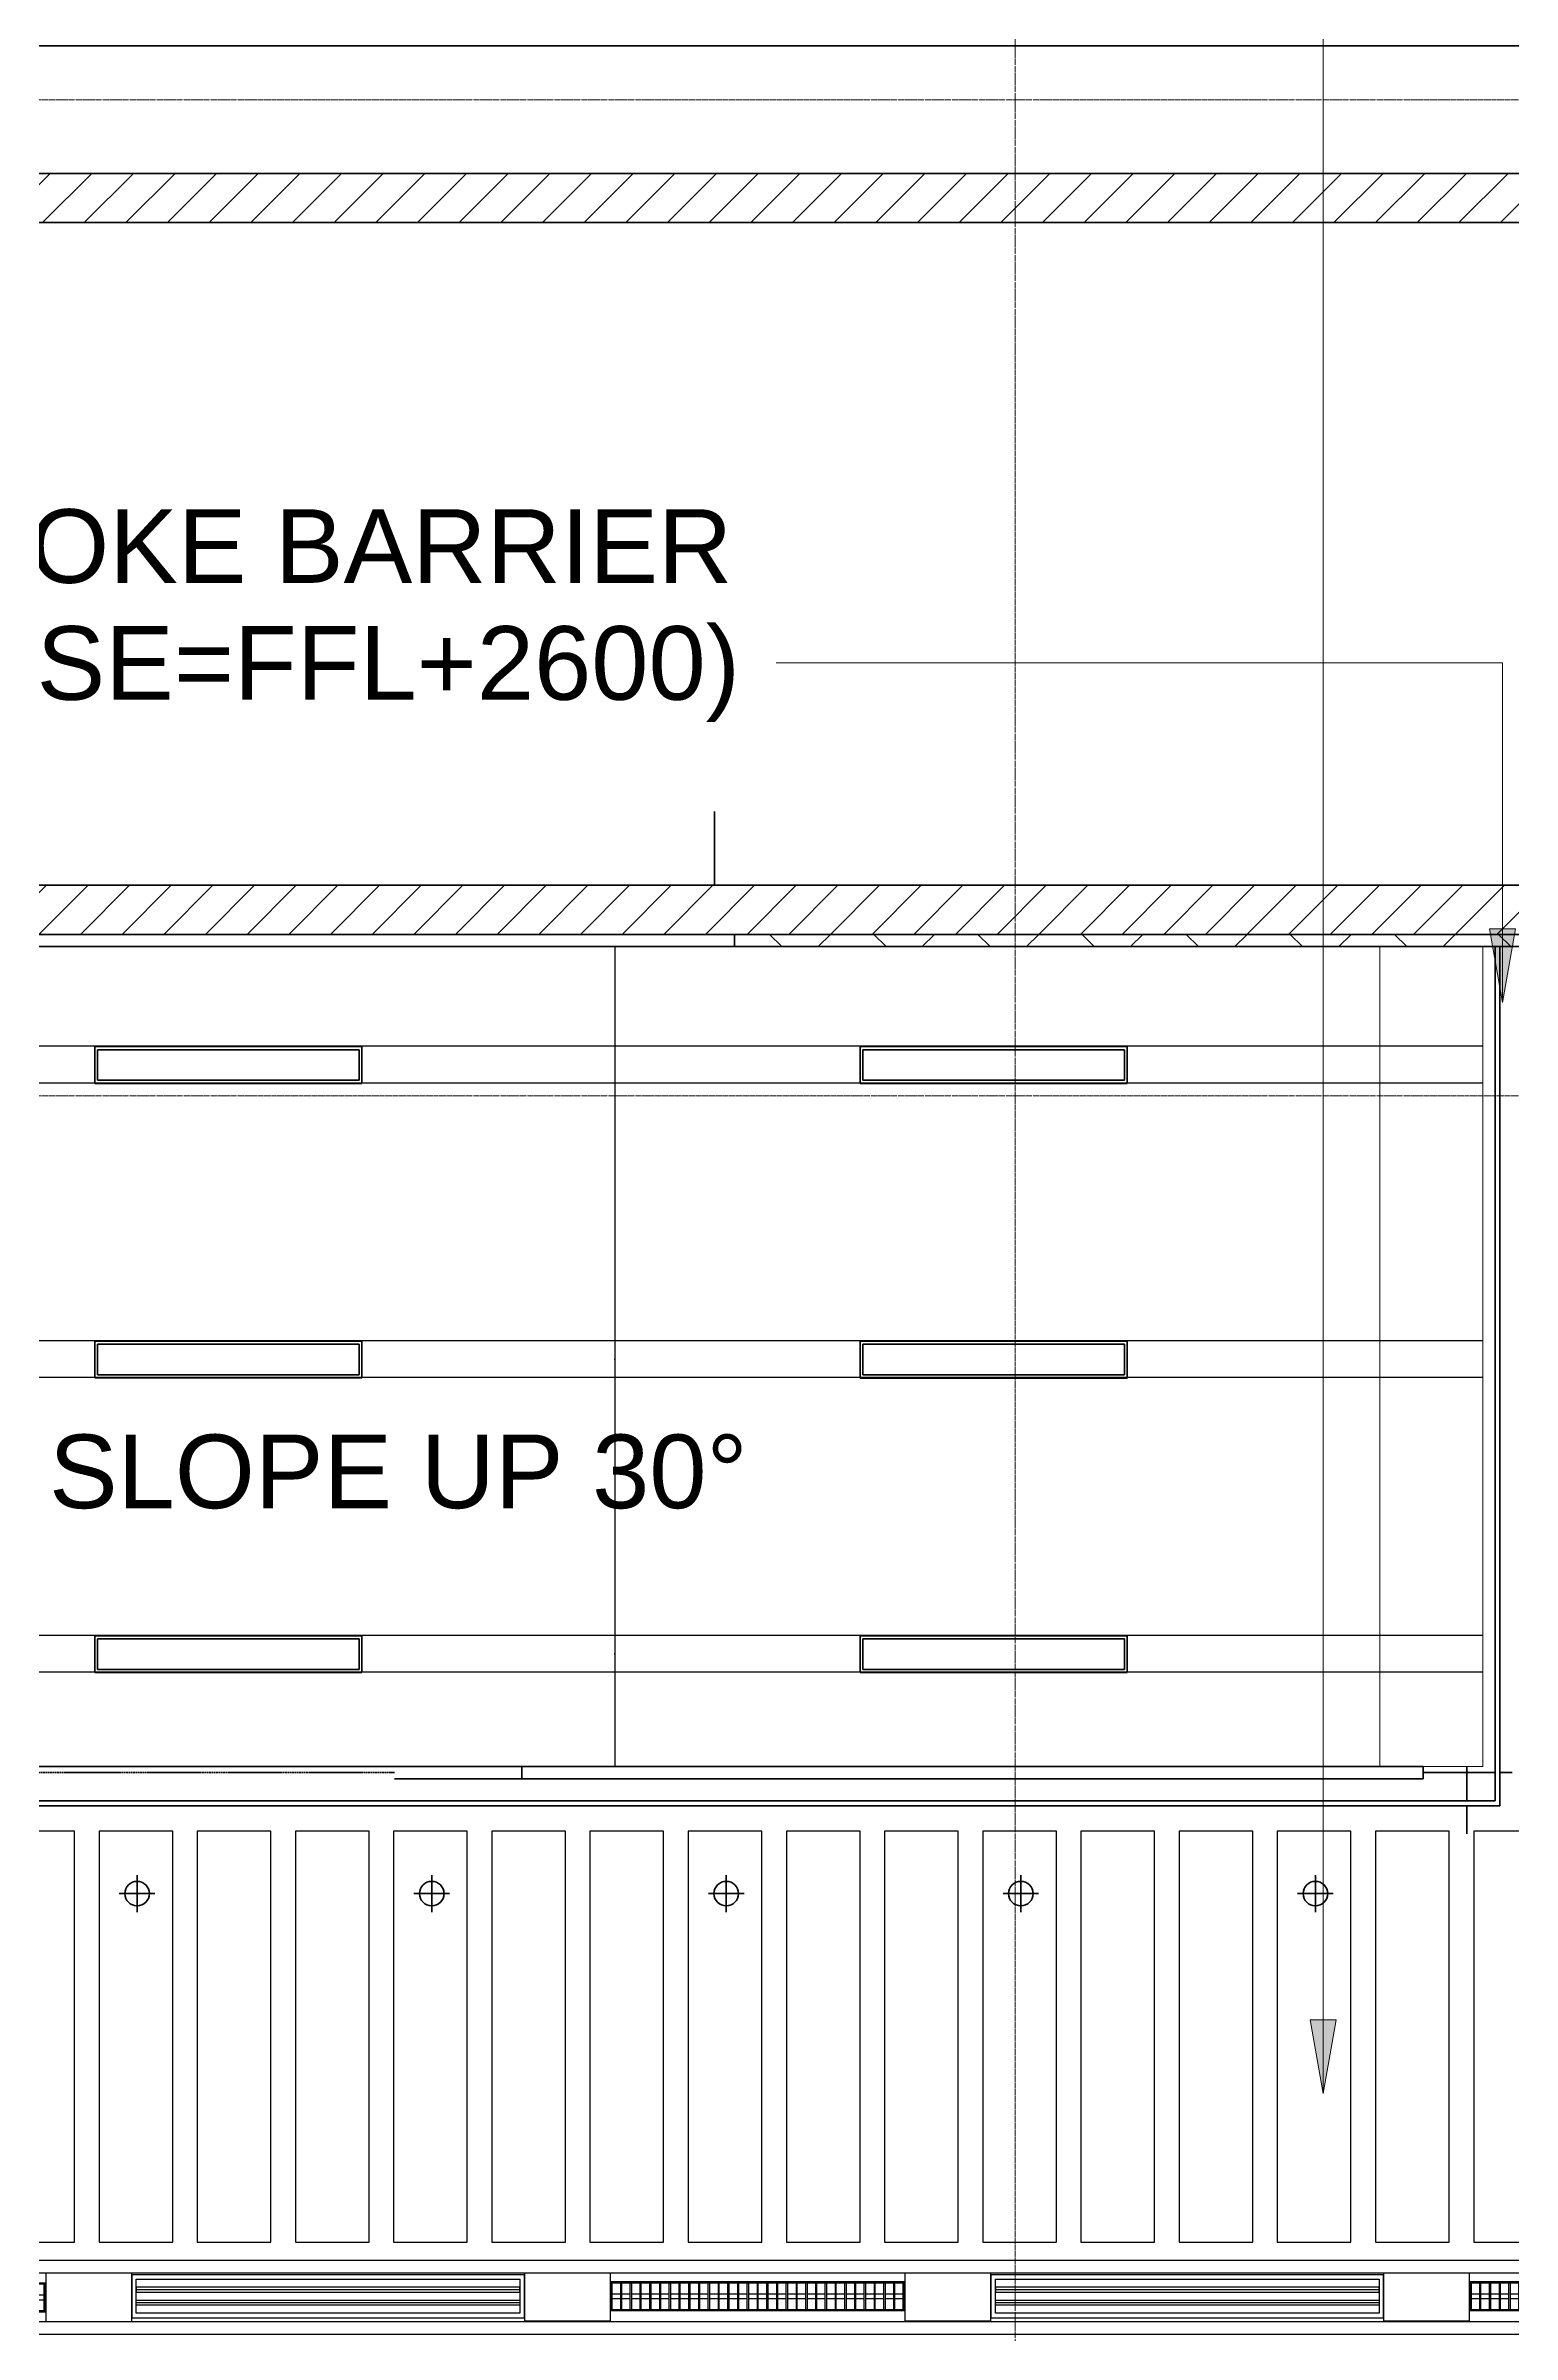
# Model space of a CAD drawing. Header units: millimetres. Extents: x -920231 to -841213, y -17301 to 22361.
# Drawn here: x -862631 to -856657, y 7149 to 16472 of the extents above; entities that cross this region are included whole.
import ezdxf
from ezdxf.enums import TextEntityAlignment as Align
from ezdxf.xclip import XClip

# ---------------------------------------------------------------- set-up
doc = ezdxf.new("R2010")
doc.units = ezdxf.units.MM
doc.header["$XCLIPFRAME"] = 0
doc.linetypes.add('- SOM Dash 1_8_', pattern=[4.7625, 3.175, -1.5875])
doc.linetypes.add('DPA_Grid _ Level 100', pattern=[10, 5.5, -1.6, 1.3, -1.6])
for name, color, linetype in [('000 - WIPEOUT', 250, 'Continuous'), ('001 - ASCESSORIES', 251, 'Continuous'), ('A04_TUBE SERIES', 2, 'Continuous'), ('A11_ALU.SOLID SHEET', 2, 'Continuous')]:
    doc.layers.add(name, color=color, linetype=linetype)
for name, color, linetype, lineweight in [('008 - LIGHTING', 1, 'Continuous', 9), ('A-CLNG', 2, 'Continuous', 9), ('A-CLNG-PATT', 2, 'Continuous', 9), ('A-DETL-GENF', 2, 'Continuous', 35), ('A-FLOR-E', 2, 'Continuous', 35), ('A-WALL', 5, 'Continuous', 35), ('A-WALL-FNSH', 2, 'Continuous', 35), ('A-WALL-PATT', 1, 'Continuous', 35), ('E-LITE-EQPM', 2, 'Continuous', 35), ('G-ANNO-TEXT', 3, 'Continuous', 9), ('I-WALL-E', 2, 'Continuous', 35), ('S-GRID', 251, 'Continuous', 9), ('WALL-E', 2, 'Continuous', 35)]:
    doc.layers.add(name, color=color, linetype=linetype, lineweight=lineweight)
doc.styles.add('Arial_2', font='arial.ttf', dxfattribs={"height": 300})
pattern_1 = [(45, (0, 0), (-84.852814, 84.852814), [])]

# ---------------------------------------------------------------- blocks, each defined once
blk = doc.blocks.new('L1_1_FLUORESCENT W DISFUSSER - 1195L x 595W x 85H - 36W-V101-4230-01 ENLARGED MULTI-PURPOSE LEVEL - REFLECTED CEILING PLAN - SHEET 1')
at = {"layer": 'E-LITE-EQPM'}
for p, q in [((-886782.9, -10306), (-886782.9, -10156)), ((-886782.9, -10156), (-885694.3, -10156)), ((-885694.3, -10156), (-886782.9, -10156)), ((-886782.9, -10156), (-886782.9, -10306)), ((-885694.3, -10156), (-885694.3, -10306)), ((-885694.3, -10306), (-885694.3, -10156)), ((-886771.9, -10293.3), (-886771.9, -10168.7)), ((-886771.9, -10168.7), (-885705.3, -10168.7)), ((-885705.3, -10168.7), (-886771.9, -10168.7)), ((-886771.9, -10168.7), (-886771.9, -10293.3)), ((-886771.9, -10168.7), (-886771.9, -10293.3)), ((-885705.3, -10168.7), (-886771.9, -10168.7)), ((-885705.3, -10168.7), (-885705.3, -10293.3)), ((-885705.3, -10293.3), (-885705.3, -10168.7)), ((-885705.3, -10293.3), (-885705.3, -10168.7)), ((-885694.3, -10306), (-886782.9, -10306)), ((-886782.9, -10306), (-885694.3, -10306)), ((-885705.3, -10293.3), (-886771.9, -10293.3)), ((-886771.9, -10293.3), (-885705.3, -10293.3)), ((-886771.9, -10293.3), (-885705.3, -10293.3))]:
    blk.add_line(p, q, dxfattribs=at)
blk = doc.blocks.new('*U1411')
at = {"layer": 'S-GRID', "linetype": 'DPA_Grid _ Level 100'}
for p, q in [((11400, -20855.1), (11400, 16910.1)), ((24628.5, 12673), (-48793, 12673)), ((24628.5, 8615), (-48793, 8615))]:
    blk.add_line(p, q, dxfattribs=at)
blk = doc.blocks.new('*U1802')
blk.add_wipeout([(-25, 0), (25, 0), (25, 26550), (-25, 26550)]).dxf.layer = '000 - WIPEOUT'
at = {"layer": 'A04_TUBE SERIES', "color": 0}
blk.add_lwpolyline([(-25, 0), (25, 0), (25, 26550), (-25, 26550)], close=True, dxfattribs=at)
at = {"layer": 'Defpoints', "color": 250, "flags": 1}
blk.add_attdef('EXTR.OVL-LENGTH_', (-33.1, -9), '', height=5, dxfattribs=at)
blk = doc.blocks.new('*U1803')
blk.add_wipeout([(-25, 0), (25, 0), (25, 26550), (-25, 26550)]).dxf.layer = '000 - WIPEOUT'
at = {"layer": 'A04_TUBE SERIES', "color": 0}
blk.add_lwpolyline([(-25, 0), (25, 0), (25, 26550), (-25, 26550)], close=True, dxfattribs=at)
at = {"layer": 'Defpoints', "color": 250, "flags": 1}
blk.add_attdef('EXTR.OVL-LENGTH_', (-33.1, -9), '', height=5, dxfattribs=at)
blk = doc.blocks.new('*U1755')
at = {"layer": '001 - ASCESSORIES', "color": 0, "linetype": 'ByBlock'}
blk.add_lwpolyline([(800, 87.5), (-800, 87.5), (-800, -87.5), (800, -87.5)], close=True, dxfattribs=at)
at = {"layer": '001 - ASCESSORIES', "linetype": 'ByBlock'}
for points in [[(-781.5, 69), (781.5, 69), (781.5, -69), (-781.5, -69)], [(781.5, 36.3), (-781.5, 36.3), (-781.5, 16.3), (781.5, 16.3)], [(-781.5, -16.3), (781.5, -16.3), (781.5, -36.3), (-781.5, -36.3)]]:
    blk.add_lwpolyline(points, close=True, dxfattribs=at)
for points in [[(781.5, 26.3), (-781.5, 26.3)], [(-781.5, -26.3), (781.5, -26.3)]]:
    blk.add_lwpolyline(points, dxfattribs=at)
blk = doc.blocks.new('*U1799')
at = {"color": 1}
blk.add_wipeout([(600, -60), (-600, -60), (-600, 60), (600, 60)], dxfattribs=at).dxf.layer = '000 - WIPEOUT'
at = {"layer": '001 - ASCESSORIES', "color": 0}
blk.add_lwpolyline([(600, -60), (-600, -60), (-600, 60), (600, 60)], close=True, dxfattribs=at)
at = {"layer": '001 - ASCESSORIES'}
for points in [[(-593.5, -55), (-598.5, -55), (-598.5, 55), (-593.5, 55)], [(595, -55), (-595, -55), (-595, 55), (595, 55)], [(-558.8, -55), (-553.8, -55), (-553.8, 55), (-558.8, 55)], [(-514, -55), (-519, -55), (-519, 55), (-514, 55)], [(-479.3, -55), (-474.3, -55), (-474.3, 55), (-479.3, 55)], [(-434.6, -55), (-439.6, -55), (-439.6, 55), (-434.6, 55)], [(-399.8, -55), (-394.8, -55), (-394.8, 55), (-399.8, 55)], [(-355.1, -55), (-360.1, -55), (-360.1, 55), (-355.1, 55)], [(-320.4, -55), (-315.4, -55), (-315.4, 55), (-320.4, 55)], [(-275.6, -55), (-280.6, -55), (-280.6, 55), (-275.6, 55)], [(-240.9, -55), (-235.9, -55), (-235.9, 55), (-240.9, 55)], [(-196.2, -55), (-201.2, -55), (-201.2, 55), (-196.2, 55)], [(-161.4, -55), (-156.4, -55), (-156.4, 55), (-161.4, 55)], [(-116.7, -55), (-121.7, -55), (-121.7, 55), (-116.7, 55)], [(-82, -55), (-77, -55), (-77, 55), (-82, 55)], [(-37.2, -55), (-42.2, -55), (-42.2, 55), (-37.2, 55)], [(-2.5, -55), (2.5, -55), (2.5, 55), (-2.5, 55)], [(42.2, -55), (37.2, -55), (37.2, 55), (42.2, 55)], [(77, -55), (82, -55), (82, 55), (77, 55)], [(121.7, -55), (116.7, -55), (116.7, 55), (121.7, 55)], [(156.4, -55), (161.4, -55), (161.4, 55), (156.4, 55)], [(201.2, -55), (196.2, -55), (196.2, 55), (201.2, 55)], [(235.9, -55), (240.9, -55), (240.9, 55), (235.9, 55)], [(280.6, -55), (275.6, -55), (275.6, 55), (280.6, 55)], [(315.4, -55), (320.4, -55), (320.4, 55), (315.4, 55)], [(360.1, -55), (355.1, -55), (355.1, 55), (360.1, 55)], [(394.8, -55), (399.8, -55), (399.8, 55), (394.8, 55)], [(439.6, -55), (434.6, -55), (434.6, 55), (439.6, 55)], [(474.3, -55), (479.3, -55), (479.3, 55), (474.3, 55)], [(519, -55), (514, -55), (514, 55), (519, 55)], [(553.8, -55), (558.8, -55), (558.8, 55), (553.8, 55)], [(598.5, -55), (593.5, -55), (593.5, 55), (598.5, 55)]]:
    blk.add_lwpolyline(points, close=True, dxfattribs=at)
for points in [[(-593.5, 10), (-558.8, 10)], [(-553.8, 10), (-519, 10)], [(-514, 10), (-479.3, 10)], [(-474.3, 10), (-439.6, 10)], [(-434.6, 10), (-399.8, 10)], [(-394.8, 10), (-360.1, 10)], [(-355.1, 10), (-320.4, 10)], [(-315.4, 10), (-280.6, 10)], [(-275.6, 10), (-240.9, 10)], [(-235.9, 10), (-201.2, 10)], [(-196.2, 10), (-161.4, 10)], [(-156.4, 10), (-121.7, 10)], [(-116.7, 10), (-82, 10)], [(-77, 10), (-42.2, 10)], [(-37.2, 10), (-2.5, 10)], [(2.5, 10), (37.2, 10)], [(42.2, 10), (77, 10)], [(82, 10), (116.7, 10)], [(121.7, 10), (156.4, 10)], [(161.4, 10), (196.2, 10)], [(201.2, 10), (235.9, 10)], [(240.9, 10), (275.6, 10)], [(280.6, 10), (315.4, 10)], [(320.4, 10), (355.1, 10)], [(360.1, 10), (394.8, 10)], [(399.8, 10), (434.6, 10)], [(439.6, 10), (474.3, 10)], [(479.3, 10), (514, 10)], [(519, 10), (553.8, 10)], [(558.8, 10), (593.5, 10)], [(-593.5, -10), (-558.8, -10)], [(-553.8, -10), (-519, -10)], [(-514, -10), (-479.3, -10)], [(-474.3, -10), (-439.6, -10)], [(-434.6, -10), (-399.8, -10)], [(-394.8, -10), (-360.1, -10)], [(-355.1, -10), (-320.4, -10)], [(-315.4, -10), (-280.6, -10)], [(-275.6, -10), (-240.9, -10)], [(-235.9, -10), (-201.2, -10)], [(-196.2, -10), (-161.4, -10)], [(-156.4, -10), (-121.7, -10)], [(-116.7, -10), (-82, -10)], [(-77, -10), (-42.2, -10)], [(-37.2, -10), (-2.5, -10)], [(2.5, -10), (37.2, -10)], [(42.2, -10), (77, -10)], [(82, -10), (116.7, -10)], [(121.7, -10), (156.4, -10)], [(161.4, -10), (196.2, -10)], [(201.2, -10), (235.9, -10)], [(240.9, -10), (275.6, -10)], [(280.6, -10), (315.4, -10)], [(320.4, -10), (355.1, -10)], [(360.1, -10), (394.8, -10)], [(399.8, -10), (434.6, -10)], [(439.6, -10), (474.3, -10)], [(479.3, -10), (514, -10)], [(519, -10), (553.8, -10)], [(558.8, -10), (593.5, -10)]]:
    blk.add_lwpolyline(points, dxfattribs=at)
blk = doc.blocks.new('*U1862')
blk.add_point((0, 0))
at = {"layer": 'Defpoints', "color": 250}
blk.add_text('AL.SHEET-HAT-TYPE-C', height=7, rotation=270, dxfattribs=at).set_placement((15, 0), align=Align.BOTTOM_CENTER)
blk.add_wipeout([(0, -100), (350, -100), (350, 100), (0, 100)]).dxf.layer = '000 - WIPEOUT'
at = {"layer": 'A11_ALU.SOLID SHEET', "color": 0}
blk.add_lwpolyline([(0, -100), (350, -100), (350, 100), (0, 100)], close=True, dxfattribs=at)
blk = doc.blocks.new('*U1950')
at = {"color": 3}
for points in [[(-837.5, 6950), (837.5, 6950), (837.5, 6650), (-837.5, 6650)], [(-837.5, 6550), (837.5, 6550), (837.5, 6250), (-837.5, 6250)], [(-837.5, 6150), (837.5, 6150), (837.5, 5850), (-837.5, 5850)], [(-837.5, 5750), (837.5, 5750), (837.5, 5450), (-837.5, 5450)], [(-837.5, 5350), (837.5, 5350), (837.5, 5050), (-837.5, 5050)], [(-837.5, 4950), (837.5, 4950), (837.5, 4650), (-837.5, 4650)], [(-837.5, 4550), (837.5, 4550), (837.5, 4250), (-837.5, 4250)], [(-837.5, 4150), (837.5, 4150), (837.5, 3850), (-837.5, 3850)], [(-837.5, 3750), (837.5, 3750), (837.5, 3450), (-837.5, 3450)], [(-837.5, 3350), (837.5, 3350), (837.5, 3050), (-837.5, 3050)], [(-837.5, 2950), (837.5, 2950), (837.5, 2650), (-837.5, 2650)], [(-837.5, 2550), (837.5, 2550), (837.5, 2250), (-837.5, 2250)], [(-837.5, 2150), (837.5, 2150), (837.5, 1850), (-837.5, 1850)], [(-837.5, 1750), (837.5, 1750), (837.5, 1450), (-837.5, 1450)], [(-837.5, 1350), (837.5, 1350), (837.5, 1050), (-837.5, 1050)], [(-837.5, 950), (837.5, 950), (837.5, 650), (-837.5, 650)], [(-837.5, 550), (837.5, 550), (837.5, 250), (-837.5, 250)], [(-837.5, 150), (837.5, 150), (837.5, -150), (-837.5, -150)], [(-837.5, -250), (837.5, -250), (837.5, -550), (-837.5, -550)], [(-837.5, -650), (837.5, -650), (837.5, -950), (-837.5, -950)], [(-837.5, -1050), (837.5, -1050), (837.5, -1350), (-837.5, -1350)], [(-837.5, -1450), (837.5, -1450), (837.5, -1750), (-837.5, -1750)], [(-837.5, -1850), (837.5, -1850), (837.5, -2150), (-837.5, -2150)], [(-837.5, -2250), (837.5, -2250), (837.5, -2550), (-837.5, -2550)], [(-837.5, -2650), (837.5, -2650), (837.5, -2950), (-837.5, -2950)], [(-837.5, -3050), (837.5, -3050), (837.5, -3350), (-837.5, -3350)], [(-837.5, -3450), (837.5, -3450), (837.5, -3750), (-837.5, -3750)], [(-837.5, -3850), (837.5, -3850), (837.5, -4150), (-837.5, -4150)], [(-837.5, -4250), (837.5, -4250), (837.5, -4550), (-837.5, -4550)], [(-837.5, -4650), (837.5, -4650), (837.5, -4950), (-837.5, -4950)], [(-837.5, -5050), (837.5, -5050), (837.5, -5350), (-837.5, -5350)], [(-837.5, -5450), (837.5, -5450), (837.5, -5750), (-837.5, -5750)], [(-837.5, -5850), (837.5, -5850), (837.5, -6150), (-837.5, -6150)], [(-837.5, -6250), (837.5, -6250), (837.5, -6550), (-837.5, -6550)], [(-837.5, -6650), (837.5, -6650), (837.5, -6950), (-837.5, -6950)]]:
    blk.add_wipeout(points, dxfattribs=at).dxf.layer = '000 - WIPEOUT'
at = {"layer": 'A11_ALU.SOLID SHEET', "color": 0, "linetype": 'ByBlock'}
for points in [[(-837.5, 6650), (837.5, 6650), (837.5, 6950), (-837.5, 6950)], [(-837.5, 6250), (837.5, 6250), (837.5, 6550), (-837.5, 6550)], [(-837.5, 5850), (837.5, 5850), (837.5, 6150), (-837.5, 6150)], [(-837.5, 5450), (837.5, 5450), (837.5, 5750), (-837.5, 5750)], [(-837.5, 5050), (837.5, 5050), (837.5, 5350), (-837.5, 5350)], [(-837.5, 4650), (837.5, 4650), (837.5, 4950), (-837.5, 4950)], [(-837.5, 4250), (837.5, 4250), (837.5, 4550), (-837.5, 4550)], [(-837.5, 3850), (837.5, 3850), (837.5, 4150), (-837.5, 4150)], [(-837.5, 3450), (837.5, 3450), (837.5, 3750), (-837.5, 3750)], [(-837.5, 3050), (837.5, 3050), (837.5, 3350), (-837.5, 3350)], [(-837.5, 2650), (837.5, 2650), (837.5, 2950), (-837.5, 2950)], [(-837.5, 2250), (837.5, 2250), (837.5, 2550), (-837.5, 2550)], [(-837.5, 1850), (837.5, 1850), (837.5, 2150), (-837.5, 2150)], [(-837.5, 1450), (837.5, 1450), (837.5, 1750), (-837.5, 1750)], [(-837.5, 1050), (837.5, 1050), (837.5, 1350), (-837.5, 1350)], [(-837.5, 650), (837.5, 650), (837.5, 950), (-837.5, 950)], [(-837.5, 250), (837.5, 250), (837.5, 550), (-837.5, 550)], [(-837.5, -150), (837.5, -150), (837.5, 150), (-837.5, 150)], [(-837.5, -550), (837.5, -550), (837.5, -250), (-837.5, -250)], [(-837.5, -950), (837.5, -950), (837.5, -650), (-837.5, -650)], [(-837.5, -1350), (837.5, -1350), (837.5, -1050), (-837.5, -1050)], [(-837.5, -1750), (837.5, -1750), (837.5, -1450), (-837.5, -1450)], [(-837.5, -2150), (837.5, -2150), (837.5, -1850), (-837.5, -1850)], [(-837.5, -2550), (837.5, -2550), (837.5, -2250), (-837.5, -2250)], [(-837.5, -2950), (837.5, -2950), (837.5, -2650), (-837.5, -2650)], [(-837.5, -3350), (837.5, -3350), (837.5, -3050), (-837.5, -3050)], [(-837.5, -3750), (837.5, -3750), (837.5, -3450), (-837.5, -3450)], [(-837.5, -4150), (837.5, -4150), (837.5, -3850), (-837.5, -3850)], [(-837.5, -4550), (837.5, -4550), (837.5, -4250), (-837.5, -4250)], [(-837.5, -4950), (837.5, -4950), (837.5, -4650), (-837.5, -4650)], [(-837.5, -5350), (837.5, -5350), (837.5, -5050), (-837.5, -5050)], [(-837.5, -5750), (837.5, -5750), (837.5, -5450), (-837.5, -5450)], [(-837.5, -6150), (837.5, -6150), (837.5, -5850), (-837.5, -5850)], [(-837.5, -6550), (837.5, -6550), (837.5, -6250), (-837.5, -6250)], [(-837.5, -6950), (837.5, -6950), (837.5, -6650), (-837.5, -6650)]]:
    blk.add_lwpolyline(points, close=True, dxfattribs=at)
blk = doc.blocks.new('*U1833')
at = {"layer": 'Defpoints'}
for p in [(0, 400), (0, 0)]:
    blk.add_point(p, dxfattribs=at)
blk.add_wipeout([(387.5, 250), (387.5, 343), (-387.5, 343), (-387.5, 250)]).dxf.layer = '000 - WIPEOUT'
at = {"layer": 'A11_ALU.SOLID SHEET', "color": 0}
blk.add_lwpolyline([(387.5, 250), (387.5, 343), (-387.5, 343), (-387.5, 250)], close=True, dxfattribs=at)
blk = doc.blocks.new('*U1834')
at = {"layer": 'Defpoints'}
for p in [(0, 400), (0, 0)]:
    blk.add_point(p, dxfattribs=at)
blk.add_wipeout([(875, 250), (875, 343), (-875, 343), (-875, 250)]).dxf.layer = '000 - WIPEOUT'
at = {"layer": 'A11_ALU.SOLID SHEET', "color": 0}
blk.add_lwpolyline([(875, 250), (875, 343), (-875, 343), (-875, 250)], close=True, dxfattribs=at)
blk = doc.blocks.new('*U1969')
at = {"layer": 'A11_ALU.SOLID SHEET', "color": 0, "linetype": 'ByBlock', "rotation": 90}
for name, p in [('*U1833', (-111582, 8732.5)), ('*U1834', (-111582, 7020))]:
    blk.add_blockref(name, p, dxfattribs=at)
at = {"layer": 'A11_ALU.SOLID SHEET', "linetype": 'ByBlock', "rotation": 90}
blk.add_blockref('*U1950', (-118782, 4782.5), dxfattribs=at)
at = {"layer": 'A11_ALU.SOLID SHEET', "color": 1}
for p in [(-115999, 3725), (-114449, 3725), (-112499, 3725), (-117949, 3720)]:
    blk.add_blockref('*U1862', p, dxfattribs=at)
at = {"layer": '008 - LIGHTING'}
for name, p in [('*U1799', (-118549, 3720)), ('*U1755', (-116799, 3725)), ('*U1799', (-115049, 3725)), ('*U1755', (-113299, 3725)), ('*U1799', (-111549, 3725))]:
    blk.add_blockref(name, p, dxfattribs=at)
at = {"layer": 'A04_TUBE SERIES', "linetype": 'ByBlock', "rotation": 270}
for name, p in [('*U1803', (-126175, 3845)), ('*U1802', (-126175, 3595))]:
    blk.add_blockref(name, p, dxfattribs=at)
blk = doc.blocks.new('LGF_DL_SAA_LowPower_DL1a - LGF_DL_SAA_LowPower_DL1a-8832329-4130-01 MULTI-PURPOSE LEVEL - REFLECTED CEILING PLAN')
at = {"layer": 'A-DETL-GENF'}
for p, q in [((72.5, 0), (-72.5, 0)), ((0, 75), (0, -75))]:
    blk.add_line(p, q, dxfattribs=at)
blk.add_circle((0, 0), 50, dxfattribs=at)
blk = doc.blocks.new('C-1-PP19-AR-4130-01-B_20250829-225100_EXLIGHT')
at = {"layer": 'E-LITE-EQPM', "extrusion": (0, 0, -1), "rotation": 180}
for p in [(117576.8, 5365), (116376.8, 5365), (115176.8, 5365), (113976.8, 5365), (112776.8, 5365)]:
    blk.add_blockref('LGF_DL_SAA_LowPower_DL1a - LGF_DL_SAA_LowPower_DL1a-8832329-4130-01 MULTI-PURPOSE LEVEL - REFLECTED CEILING PLAN', p, dxfattribs=at)

msp = doc.modelspace()

# ---------------------------------------------------------------- hatches: boundary and pattern name
at = {"layer": 'A-WALL-PATT', "lineweight": 9}
h = msp.add_hatch(dxfattribs=at)
h.set_pattern_fill('FP_2', color=256, style=0, pattern_type=2)
h.set_pattern_definition(pattern_1)
h.paths.add_polyline_path([(-856167.4, 15752), (-856167.4, 15952), (-866632.4, 15952), (-866632.4, 15752), (-861210.7, 15752)])

# ---------------------------------------------------------------- linework, layer by layer
at = {"layer": 'A-WALL', "color": 7, "lineweight": 70}
for p, q in [((-848907.4, 16472), (-885282.4, 16472)), ((-866632.4, 15952), (-856167.4, 15952)), ((-856167.4, 15752), (-866632.4, 15752))]:
    msp.add_line(p, q, dxfattribs=at)

# ---------------------------------------------------------------- block references
ref = msp.add_blockref('*U1969', (-744682.4, 3579))
XClip(ref).set_block_clipping_path([(-170955.001718735, -20880.0077451951), (-101425.4223389953, 14393.0014498747)])

# ---------------------------------------------------------------- next in the draw order: hatches: boundary and pattern name
at = {"layer": 'A-CLNG-PATT', "lineweight": 25}
h = msp.add_hatch(dxfattribs=at)
h.set_pattern_fill('FP_8', color=256, style=0, pattern_type=2)
h.set_pattern_definition([(270, (-829137.5, 11119.6), (-3117.7, -2e-13), [1200, 0]), (270, (-826019.8, 11119.6), (-3117.7, -2e-13), [1200, 0]), (180, (-826019.8, 9994.6), (1e-13, 1200), [3117.69, 0]), (180, (-826019.8, 11044.6), (1e-13, 1200), [3117.69, 0])])
h.paths.add_polyline_path([(-867182.4, 9462), (-857196.7, 9462), (-857196.7, 12802), (-866630.4, 12802), (-866630.4, 11219), (-867182.4, 11219), (-867182.4, 9737), (-863196.8, 9737), (-863196.8, 9537), (-863171.5, 9537), (-863171.5, 9535.5), (-863021.5, 9535.5), (-863021.5, 9487), (-867182.4, 9487), (-867182.4, 9482.5)])
h = msp.add_hatch(dxfattribs=at)
h.set_pattern_fill('FP_11', color=256, style=0, pattern_type=2)
h.set_pattern_definition([(270, (-710229, 11119.6), (-3600, -2e-13), [1200, 0]), (270, (-706629, 11119.6), (-3600, -2e-13), [1200, 0]), (180, (-706628.8, 9994.6), (-1e-13, 1200), [3600, 0]), (180, (-706628.8, 11044.6), (-1e-13, 1200), [3600, 0])])
h.paths.add_polyline_path([(-856777.4, 9462), (-856777.4, 12802), (-857196.7, 12802), (-857196.7, 9462)])
at = {"layer": 'A-WALL-PATT', "lineweight": 9}
h = msp.add_hatch(dxfattribs=at)
h.set_pattern_fill('FP_2', color=256, style=0, pattern_type=2)
h.set_pattern_definition(pattern_1)
h.paths.add_polyline_path([(-856167.4, 12852), (-856167.4, 13052), (-863502.4, 13052), (-863502.4, 12852), (-856613.5, 12852)])
h = msp.add_hatch(dxfattribs=at)
h.set_pattern_fill('FP_3', color=256, style=0, pattern_type=2)
h.set_pattern_definition([(45, (0, 0), (-212.13203, 212.13203), []), (135, (0, 0), (-212.13203, -212.13203), [])])
h.paths.add_polyline_path([(-852409.9, 12802), (-852409.9, 12852), (-859825.5, 12852), (-859825.5, 12802), (-856613.5, 12802)])
at = {"layer": 'G-ANNO-TEXT'}
for points in [[(-856697, 12574.4), (-856644.1, 12874.4), (-856749.9, 12874.4)], [(-857427.7, 8129.9), (-857374.8, 8429.9), (-857480.6, 8429.9)]]:
    msp.add_hatch(color=7, dxfattribs=at).paths.add_polyline_path(points)

# ---------------------------------------------------------------- next in the draw order: linework, layer by layer
at = {"layer": 'A-CLNG'}
for p, q in [((-857196.7, 12802), (-866630.4, 12802)), ((-866630.4, 12802), (-857196.7, 12802)), ((-857196.7, 9462), (-857196.7, 12802)), ((-857196.7, 12802), (-857196.7, 9462)), ((-857196.7, 12802), (-857196.7, 9462)), ((-856777.4, 12802), (-857196.7, 12802)), ((-857196.7, 12802), (-856777.4, 12802)), ((-857196.7, 9462), (-857196.7, 12802)), ((-856777.4, 9462), (-856777.4, 12802)), ((-856777.4, 12802), (-856777.4, 9462)), ((-857196.7, 9462), (-867182.4, 9462)), ((-867132.4, 9462), (-857196.7, 9462)), ((-857196.7, 9462), (-856777.4, 9462)), ((-856777.4, 9462), (-857196.7, 9462))]:
    msp.add_line(p, q, dxfattribs=at)
at = {"layer": 'A-FLOR-E'}
for p, q in [((-866471.4, 12852), (-860771.4, 12852)), ((-860771.4, 12852), (-866471.4, 12852))]:
    msp.add_line(p, q, dxfattribs=at)
at = {"layer": 'A-WALL', "color": 7, "lineweight": 70}
for p, q in [((-863502.4, 13052), (-856167.4, 13052)), ((-856167.4, 12852), (-863502.4, 12852))]:
    msp.add_line(p, q, dxfattribs=at)
at = {"layer": 'A-WALL-FNSH', "color": 250}
for p, q in [((-859825.5, 12852), (-852409.9, 12852)), ((-859825.5, 12802), (-859825.5, 12852)), ((-852409.9, 12802), (-859825.5, 12802))]:
    msp.add_line(p, q, dxfattribs=at)
at = {"layer": 'G-ANNO-TEXT', "color": 10}
for p, q in [((-857427.7, 8129.9), (-857427.7, 19819)), ((-859533.3, 13957.6), (-859655.7, 13957.6)), ((-856697, 13957.6), (-859533.3, 13957.6)), ((-856697, 12574.4), (-856697, 13957.6)), ((-856644.1, 12874.4), (-856749.9, 12874.4)), ((-856749.9, 12874.4), (-856697, 12574.4)), ((-856697, 12574.4), (-856644.1, 12874.4)), ((-857374.8, 8429.9), (-857480.6, 8429.9)), ((-857480.6, 8429.9), (-857427.7, 8129.9)), ((-857427.7, 8129.9), (-857374.8, 8429.9))]:
    msp.add_line(p, q, dxfattribs=at)
at = {"layer": 'I-WALL-E'}
for p, q in [((-856727.4, 12802), (-856727.4, 9322)), ((-856727.4, 9322), (-856727.4, 12802)), ((-856727.4, 12802), (-856707.4, 12802)), ((-856707.4, 12802), (-856707.4, 9302)), ((-856707.4, 9302), (-856707.4, 12802)), ((-856727.4, 9322), (-870957.4, 9322)), ((-870957.4, 9322), (-856727.4, 9322)), ((-856727.4, 9302), (-870957.4, 9302)), ((-870957.4, 9302), (-856727.4, 9302)), ((-856707.4, 9302), (-856727.4, 9302)), ((-856727.4, 9302), (-856707.4, 9302))]:
    msp.add_line(p, q, dxfattribs=at)
at = {"layer": 'I-WALL-E', "color": 55, "linetype": '- SOM Dash 1_8_'}
for p, q in [((-861210.7, 9437), (-870957.4, 9437)), ((-856842.4, 9437), (-857020.2, 9437)), ((-857020.2, 9437), (-856842.4, 9437)), ((-856842.4, 9462), (-856842.4, 9437)), ((-856842.4, 9437), (-856842.4, 9462)), ((-856727.4, 9437), (-856842.4, 9437)), ((-856842.4, 9437), (-856727.4, 9437)), ((-856842.4, 9437), (-856842.4, 9322)), ((-856842.4, 9322), (-856842.4, 9437)), ((-856657.4, 9437), (-856707.4, 9437)), ((-856707.4, 9437), (-856657.4, 9437)), ((-856842.4, 9302), (-856842.4, 9187)), ((-856842.4, 9187), (-856842.4, 9302))]:
    msp.add_line(p, q, dxfattribs=at)
at = {"layer": 'WALL-E'}
for p, q in [((-859907.7, 13352), (-859907.7, 13052)), ((-859825.5, 12852), (-866630.4, 12852)), ((-866630.4, 12802), (-859825.5, 12802)), ((-866582.4, 12852), (-859907.7, 12852)), ((-860691.5, 9462), (-864727.2, 9462)), ((-864727.2, 9462), (-861055.9, 9462)), ((-861055.9, 9462), (-857020.2, 9462)), ((-857020.2, 9462), (-860691.5, 9462)), ((-860691.5, 9412), (-860691.5, 9462)), ((-857020.2, 9462), (-857020.2, 9412)), ((-861210.7, 9412), (-860691.5, 9412)), ((-860691.5, 9412), (-857020.2, 9412)), ((-857020.2, 9412), (-857539.8, 9412))]:
    msp.add_line(p, q, dxfattribs=at)

# ---------------------------------------------------------------- next in the draw order: block references
msp.add_blockref('*U1411', (-870082.4, 3579))
ref = msp.add_blockref('C-1-PP19-AR-4130-01-B_20250829-225100_EXLIGHT', (-744682.4, 3579))
XClip(ref).set_block_clipping_path([(-170955.001718735, -20880.0077451951), (-101425.4223389953, 14393.0014498747)])
at = {"layer": 'E-LITE-EQPM', "rotation": 180}
for p in [(-1748126.3, 2088.7), (-1745008.6, 2088.6), (-1748126.3, 888.7), (-1745008.6, 888.6), (-1748126.3, -311.3), (-1745008.6, -311.4)]:
    msp.add_blockref('L1_1_FLUORESCENT W DISFUSSER - 1195L x 595W x 85H - 36W-V101-4230-01 ENLARGED MULTI-PURPOSE LEVEL - REFLECTED CEILING PLAN - SHEET 1', p, dxfattribs=at)

# ---------------------------------------------------------------- next in the draw order: texts
at = {"layer": 'G-ANNO-TEXT', "color": 7, "char_height": 300, "attachment_point": 1, "style": 'Arial_2'}
for s, insert, width in [('SMOKE BARRIER ', (-863327.5, 14583.9), 4433.332), ('(BASE=FFL+2600)', (-863367.2, 14107.6), 4377.214), ('SLOPE UP 30°', (-862618.1, 10814.2), 3511.391)]:
    msp.add_mtext(s, dxfattribs=dict(at, insert=insert, width=width))

doc.saveas('drawing.dxf')
